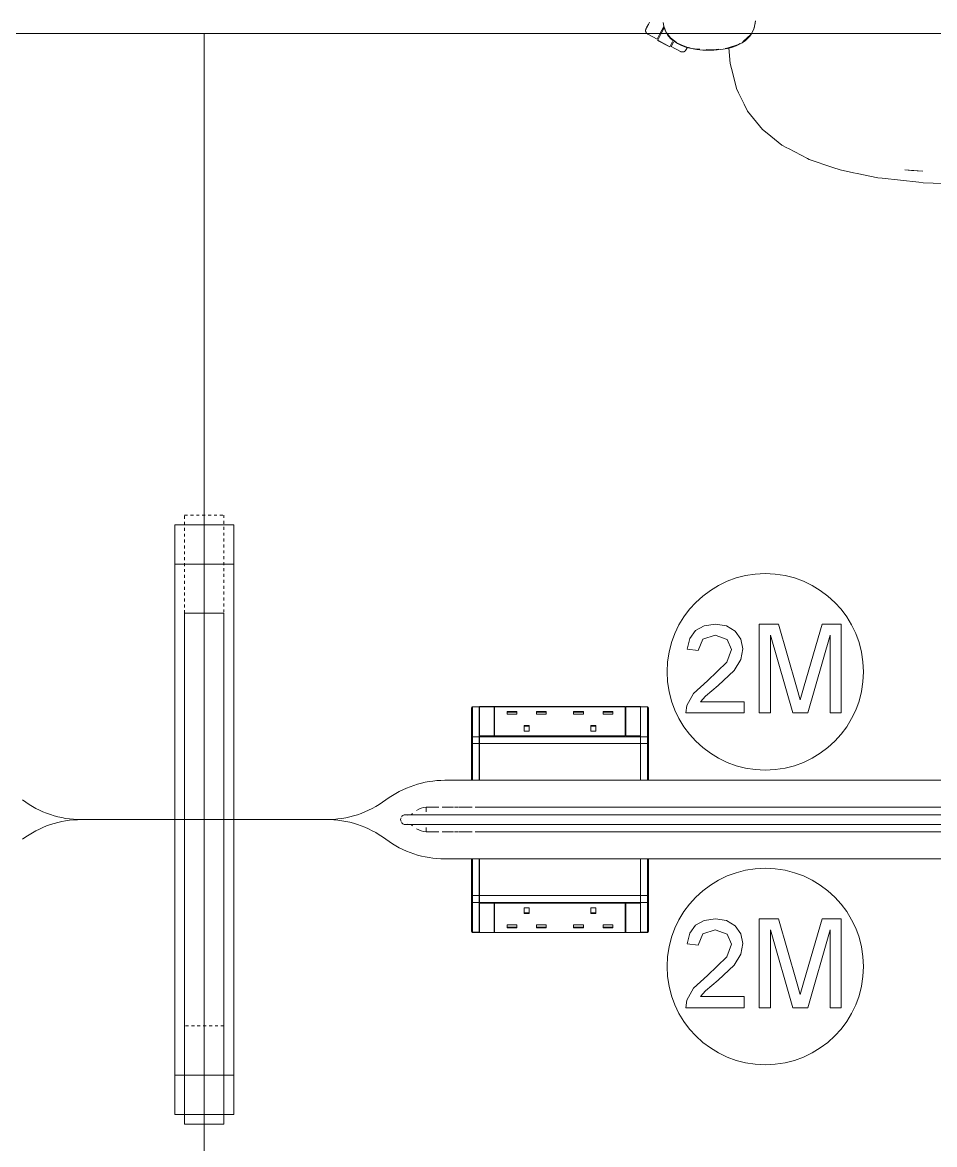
# Model space of a CAD drawing. Header units: millimetres. Extents: x 90978 to 295199, y -4084 to 97293.
# Drawn here: x 166455 to 167384, y 20624 to 21766 of the extents above; entities that cross this region are included whole.
import ezdxf

# ---------------------------------------------------------------- set-up
doc = ezdxf.new("R2010")
doc.units = ezdxf.units.MM
doc.header["$MEASUREMENT"] = 0
doc.linetypes.add('Dash', pattern=[6, 3, -3])
for name, color, linetype, lineweight in [('G-IMPT', 8, 'CONTINUOUS', 9), ('I-FURN', 8, 'CONTINUOUS', 9), ('I-FURN-HDLN', 8, 'Dash', 9)]:
    doc.layers.add(name, color=color, linetype=linetype, lineweight=lineweight)

msp = doc.modelspace()

# ---------------------------------------------------------------- linework, layer by layer
at = {"layer": 'G-IMPT'}
for p, q in [((167200.1, 21760), (167201.5, 21767.4)), ((167201.5, 21767.2), (167201, 21763.2)), ((167107.6, 21765.8), (167107.8, 21764.1)), ((167108.3, 21761.9), (167107.7, 21765.8)), ((167108.3, 21761.7), (167107.8, 21764.1)), ((167108.3, 21761.9), (167110.7, 21755.7)), ((167108.3, 21761.7), (167108.6, 21760.4)), ((167110, 21756.8), (167108.6, 21760.4)), ((167110, 21756.8), (167111.3, 21754.5)), ((167110.7, 21755.7), (167111.6, 21754.5)), ((167197.9, 21754.9), (167195.7, 21751.7)), ((167198, 21755.8), (167197.4, 21754.5)), ((167197.9, 21754.9), (167199.9, 21759.2)), ((167198, 21755.8), (167200.1, 21760)), ((167201, 21763.2), (167199.9, 21759.2)), ((167111.3, 21754.5), (167112, 21753.3)), ((167111.6, 21754.5), (167114.9, 21750.1)), ((167112, 21753.3), (167115.1, 21749.6)), ((167114.9, 21750.1), (167121.2, 21745.3)), ((167118.1, 21746.9), (167115.1, 21749.6)), ((167122.1, 21744.3), (167118.1, 21746.9)), ((167121.6, 21744.9), (167126, 21743)), ((167122.1, 21744.3), (167126.2, 21742.3)), ((167182, 21742), (167186.7, 21744.2)), ((167183.3, 21742.9), (167185.7, 21744.3)), ((167186.7, 21744.2), (167188.1, 21745)), ((167191.5, 21747.5), (167188.1, 21745)), ((167188.4, 21746), (167191.6, 21747.8)), ((167189.5, 21746.6), (167196.9, 21753.6)), ((167189.5, 21746.6), (167191, 21747.9)), ((167191.1, 21748.1), (167194.6, 21751.1)), ((167194.6, 21750.3), (167191.5, 21747.5)), ((167191.6, 21747.8), (167196.9, 21753.6)), ((167196.9, 21753.6), (167194.6, 21751.1)), ((167194.6, 21750.3), (167195.7, 21751.7)), ((167197.3, 21754.4), (167196.9, 21753.6)), ((167131.7, 21740.7), (167126, 21743)), ((167130.5, 21740.7), (167126.2, 21742.3)), ((167130.5, 21740.7), (167136, 21739.3)), ((167131.7, 21740.7), (167135.1, 21740)), ((167142, 21738.3), (167136, 21739.3)), ((167137.9, 21739.4), (167141.6, 21738.7)), ((167141.6, 21738.7), (167144.8, 21738.5)), ((167142, 21738.3), (167148.1, 21737.7)), ((167154.5, 21737.5), (167148.1, 21737.7)), ((167151.3, 21738.1), (167154.5, 21737.9)), ((167161.6, 21738.1), (167154.5, 21737.9)), ((167159, 21737.6), (167154.5, 21737.5)), ((167159, 21737.6), (167166.3, 21738.2)), ((167161.6, 21738.1), (167164.4, 21738.5)), ((167173, 21739.3), (167166.3, 21738.2)), ((167170.6, 21739.4), (167173.9, 21739.9)), ((167177, 21740.3), (167173, 21739.3)), ((167173.9, 21739.9), (167183.3, 21742.9)), ((167174.5, 21740), (167175.9, 21724.1)), ((167177, 21740.3), (167182, 21742)), ((167175.9, 21724.1), (167177.2, 21718.8)), ((167177.8, 21716.4), (167177.2, 21718.8)), ((167182.2, 21698.5), (167177.8, 21716.4)), ((167184.4, 21694.1), (167182.2, 21698.5)), ((167184.4, 21694.1), (167190, 21682.7)), ((167193.5, 21675.5), (167190, 21682.7)), ((167196.5, 21671.9), (167193.5, 21675.5)), ((167196.5, 21671.9), (167208.7, 21656.9)), ((167208.7, 21656.9), (167213.3, 21653.1)), ((167228.5, 21640.9), (167213.3, 21653.1)), ((167228.5, 21640.9), (167233.6, 21638.2)), ((167235, 21637.5), (167233.6, 21638.2)), ((167235, 21637.5), (167254.5, 21627.2)), ((167254.5, 21627.2), (167256.2, 21626.3)), ((167280.2, 21618.2), (167256.2, 21626.3)), ((167280.2, 21618.2), (167287.7, 21615.7)), ((167301.5, 21612.8), (167287.7, 21615.7)), ((167305.2, 21612), (167301.5, 21612.8)), ((167305.2, 21612), (167326.1, 21607.7)), ((167326.1, 21607.7), (167330.5, 21607.2)), ((167368, 21603.1), (167330.5, 21607.2)), ((167353.5, 21615.7), (167360.5, 21615.1)), ((167371.8, 21614.5), (167353.5, 21615.7)), ((167371.8, 21614.5), (167360.5, 21615.1)), ((167368, 21603.1), (167372.4, 21602.6)), ((167382.3, 21602.3), (167372.4, 21602.6)), ((167382.3, 21602.3), (167434.5, 21600.6))]:
    msp.add_line(p, q, dxfattribs=at)
at = {"layer": 'I-FURN'}
for p, q in [((167089.7, 21758.1), (167089.8, 21758.3)), ((167089.7, 21758), (167089.7, 21758.1)), ((167089.7, 21757.8), (167089.7, 21758)), ((167089.7, 21757.7), (167089.7, 21757.8)), ((167089.7, 21757.5), (167089.7, 21757.7)), ((167089.7, 21757.3), (167089.7, 21757.5)), ((167089.7, 21757.2), (167089.7, 21757.3)), ((167089.7, 21757), (167089.7, 21757.2)), ((167089.7, 21756.9), (167089.7, 21757)), ((167089.8, 21756.7), (167089.7, 21756.9)), ((167089.8, 21758.6), (167089.9, 21758.8)), ((167089.8, 21758.5), (167089.8, 21758.6)), ((167089.8, 21758.3), (167089.8, 21758.5)), ((167089.8, 21756.5), (167089.8, 21756.7)), ((167089.8, 21756.4), (167089.8, 21756.5)), ((167089.9, 21756.2), (167089.8, 21756.4)), ((167089.9, 21758.9), (167090, 21759.1)), ((167089.9, 21758.8), (167089.9, 21758.9)), ((167089.9, 21756.1), (167089.9, 21756.2)), ((167090, 21755.9), (167089.9, 21756.1)), ((167090, 21759.1), (167090.1, 21759.2)), ((167090.1, 21755.8), (167090, 21755.9)), ((167090.1, 21759.2), (167090.1, 21759.4)), ((167090.1, 21759.4), (167090.2, 21759.4)), ((167090.1, 21755.6), (167090.1, 21755.8)), ((167090.2, 21755.5), (167090.1, 21755.6)), ((167090.2, 21759.6), (167090.3, 21759.7)), ((167090.3, 21759.7), (167090.2, 21759.5)), ((167090.2, 21759.5), (167090.2, 21759.6)), ((167090.2, 21759.4), (167090.2, 21759.5)), ((167090.2, 21759.5), (167090.2, 21759.5)), ((167090.2, 21759.5), (167090.2, 21759.4)), ((167090.2, 21759.4), (167090.2, 21759.4)), ((167090.2, 21759.4), (167090.2, 21759.4)), ((167090.3, 21755.4), (167090.2, 21755.5)), ((167090.3, 21759.7), (167090.4, 21759.9)), ((167090.4, 21759.8), (167090.3, 21759.7)), ((167090.4, 21755.2), (167090.3, 21755.4)), ((167090.4, 21759.9), (167090.5, 21760.1)), ((167090.5, 21760), (167090.4, 21759.8)), ((167090.5, 21755.1), (167090.4, 21755.2)), ((167090.5, 21760.1), (167090.7, 21760.4)), ((167090.6, 21760.3), (167090.5, 21760)), ((167090.6, 21755), (167090.5, 21755.1)), ((167090.8, 21760.5), (167090.6, 21760.3)), ((167090.7, 21754.9), (167090.6, 21755)), ((167090.7, 21760.4), (167090.8, 21760.7)), ((167090.8, 21754.7), (167090.7, 21754.9)), ((167090.8, 21760.7), (167091, 21761)), ((167090.9, 21760.9), (167090.8, 21760.5)), ((167090.9, 21754.6), (167090.8, 21754.7)), ((167091.1, 21761.2), (167090.9, 21760.9)), ((167091, 21761), (167091.2, 21761.4)), ((167091.3, 21761.6), (167091.1, 21761.2)), ((167091.2, 21761.4), (167091.4, 21761.8)), ((167091.6, 21762), (167091.3, 21761.6)), ((167091.4, 21761.8), (167091.7, 21762.2)), ((167091.8, 21762.5), (167091.6, 21762)), ((167091.7, 21762.2), (167091.9, 21762.7)), ((167092.1, 21763), (167091.8, 21762.5)), ((167091.9, 21762.7), (167092.2, 21763.2)), ((167092.4, 21763.5), (167092.1, 21763)), ((167092.2, 21763.2), (167092.5, 21763.8)), ((167092.7, 21764.1), (167092.4, 21763.5)), ((167092.5, 21763.8), (167092.8, 21764.4)), ((167093, 21764.7), (167092.7, 21764.1)), ((167093.3, 21765.3), (167093, 21764.7)), ((167093.7, 21766), (167093.3, 21765.3)), ((167108.2, 21761.5), (167104.3, 21754.1)), ((167105.6, 21754.4), (167108.7, 21760.2)), ((166640.3, 21754.5), (165040.3, 21754.5)), ((165040.3, 21754.5), (166640.3, 21754.5)), ((166640.3, 20954.5), (166640.3, 21754.5)), ((166640.3, 21754.5), (166640.3, 20954.5)), ((168240.3, 21754.5), (166640.3, 21754.5)), ((166640.3, 21754.5), (166640.3, 20954.5)), ((166640.3, 20954.5), (166640.3, 21754.5)), ((166640.3, 21754.5), (168240.3, 21754.5)), ((167091, 21754.5), (167090.9, 21754.6)), ((167091.2, 21754.4), (167091, 21754.5)), ((167091.3, 21754.3), (167091.2, 21754.4)), ((167091.4, 21754.2), (167091.3, 21754.3)), ((167091.5, 21754.1), (167091.4, 21754.2)), ((167091.7, 21754), (167091.5, 21754.1)), ((167091.8, 21754), (167091.7, 21754)), ((167091.8, 21754), (167101.5, 21748.8)), ((167104.3, 21754.1), (167101.5, 21748.8)), ((167101.9, 21747.5), (167114.3, 21740.9)), ((167102, 21747.7), (167105.6, 21754.4)), ((167114.4, 21741.1), (167102, 21747.7)), ((167117.2, 21746.4), (167114.4, 21741.1)), ((167118, 21745.7), (167115.6, 21741.3)), ((167115.6, 21741.3), (167125.3, 21736.1)), ((167125.4, 21736.1), (167125.3, 21736.1)), ((167125.5, 21736.1), (167125.4, 21736.1)), ((167125.6, 21736), (167125.5, 21736.1)), ((167125.8, 21735.9), (167125.6, 21736)), ((167126, 21735.9), (167125.8, 21735.9)), ((167126.1, 21735.8), (167126, 21735.9)), ((167126.3, 21735.8), (167126.1, 21735.8)), ((167126.4, 21735.8), (167126.3, 21735.8)), ((167126.6, 21735.7), (167126.4, 21735.8)), ((167126.7, 21735.7), (167126.6, 21735.7)), ((167126.9, 21735.7), (167126.7, 21735.7)), ((167127.1, 21735.7), (167126.9, 21735.7)), ((167127.2, 21735.7), (167127.1, 21735.7)), ((167127.4, 21735.7), (167127.2, 21735.7)), ((167127.5, 21735.7), (167127.4, 21735.7)), ((167127.7, 21735.7), (167127.5, 21735.7)), ((167127.9, 21735.7), (167127.7, 21735.7)), ((167128, 21735.8), (167127.9, 21735.7)), ((167128.2, 21735.8), (167128, 21735.8)), ((167128.3, 21735.8), (167128.2, 21735.8)), ((167128.5, 21735.9), (167128.3, 21735.8)), ((167128.6, 21735.9), (167128.5, 21735.9)), ((167128.8, 21736), (167128.6, 21735.9)), ((167128.9, 21736.1), (167128.8, 21736)), ((167129.1, 21736.1), (167128.9, 21736.1)), ((167129.2, 21736.2), (167129.1, 21736.1)), ((167129.4, 21736.3), (167129.2, 21736.2)), ((167129.5, 21736.4), (167129.4, 21736.3)), ((167129.6, 21736.5), (167129.5, 21736.4)), ((167129.8, 21736.6), (167129.6, 21736.5)), ((167129.9, 21736.7), (167129.8, 21736.6)), ((167130, 21736.8), (167129.9, 21736.7)), ((167130.1, 21736.9), (167130, 21736.8)), ((167130.2, 21737), (167130.1, 21736.9)), ((167130.3, 21737.1), (167130.2, 21737)), ((167130.4, 21737.3), (167130.3, 21737.1)), ((167130.5, 21737.4), (167130.4, 21737.3)), ((167130.6, 21737.5), (167130.5, 21737.4)), ((167130.7, 21737.7), (167130.6, 21737.5)), ((167130.8, 21737.8), (167130.7, 21737.7)), ((167130.9, 21738.1), (167130.8, 21737.9)), ((167130.8, 21737.9), (167130.9, 21738)), ((167130.8, 21737.9), (167130.8, 21737.9)), ((167130.8, 21737.9), (167130.8, 21737.8)), ((167130.8, 21737.8), (167130.8, 21737.9)), ((167130.8, 21737.8), (167130.8, 21737.8)), ((167130.8, 21737.8), (167130.8, 21737.8)), ((167130.9, 21738.1), (167131, 21738.3)), ((167131, 21738.2), (167130.9, 21738.1)), ((167130.9, 21738), (167130.9, 21738.1)), ((167131, 21738.3), (167131.2, 21738.5)), ((167131.1, 21738.4), (167131, 21738.2)), ((167131.2, 21738.7), (167131.1, 21738.4)), ((167131.4, 21738.9), (167131.2, 21738.7)), ((167131.2, 21738.5), (167131.3, 21738.8)), ((167131.3, 21738.8), (167131.4, 21739.1)), ((167131.4, 21739.1), (167131.6, 21739.4)), ((167131.5, 21739.3), (167131.4, 21738.9)), ((167131.7, 21739.6), (167131.5, 21739.3)), ((167131.6, 21739.4), (167131.8, 21739.8)), ((167131.9, 21740), (167131.7, 21739.6)), ((167131.8, 21739.8), (167132, 21740.2)), ((167132.2, 21740.4), (167131.9, 21740)), ((166610.3, 21254.5), (166610.3, 21214.5)), ((166610.3, 20654.5), (166610.3, 21254.5)), ((166670.3, 21254.5), (166610.3, 21254.5)), ((166610.3, 21254.5), (166670.3, 21254.5)), ((166670.3, 21254.5), (166670.3, 20654.5)), ((166670.3, 21214.5), (166670.3, 21254.5)), ((166610.3, 21214.5), (166610.3, 20694.5)), ((166610.3, 21214.5), (166670.3, 21214.5)), ((166610.3, 21214.5), (166670.3, 21214.5)), ((166670.3, 20694.5), (166670.3, 21214.5)), ((166660.3, 21164.5), (166620.3, 21164.5)), ((166620.3, 21164.5), (166620.3, 20654.5)), ((166660.3, 20654.5), (166660.3, 21164.5)), ((167149.4, 21151.8), (167140.6, 21146.9)), ((167160.8, 21153.4), (167149.4, 21151.8)), ((167172.2, 21151.6), (167160.8, 21153.4)), ((167181, 21146.2), (167172.2, 21151.6)), ((167224.9, 21153.4), (167205.4, 21153.4)), ((167205.4, 21153.4), (167205.4, 21063)), ((167243.4, 21089.7), (167224.9, 21153.4)), ((167269.3, 21153.4), (167251.1, 21090.8)), ((167288.8, 21153.4), (167269.3, 21153.4)), ((167288.8, 21063), (167288.8, 21153.4)), ((167134.7, 21138.9), (167132, 21128)), ((167140.6, 21146.9), (167134.7, 21138.9)), ((167148, 21138), (167160.5, 21142.1)), ((167160.5, 21142.1), (167172.6, 21137.9)), ((167186.6, 21138), (167181, 21146.2)), ((167188.5, 21128.2), (167186.6, 21138)), ((167216.7, 21063), (167216.7, 21142.1)), ((167216.7, 21142.1), (167239.4, 21063)), ((167254.7, 21063), (167277.5, 21142.1)), ((167277.5, 21142.1), (167277.5, 21063)), ((167132, 21128), (167143.3, 21126.6)), ((167143.3, 21126.6), (167148, 21138)), ((167177.2, 21127.5), (167172.3, 21114.7)), ((167172.6, 21137.9), (167177.2, 21127.5)), ((167186.5, 21117.5), (167188.5, 21128.2)), ((167179.8, 21106.4), (167186.5, 21117.5)), ((167172.3, 21114.7), (167152.8, 21095.9)), ((167163.6, 21090.9), (167179.8, 21106.4)), ((167152.8, 21095.9), (167138.6, 21082.8)), ((167138.6, 21082.8), (167131.8, 21070.8)), ((167150.6, 21080), (167163.6, 21090.9)), ((167247.1, 21076.4), (167243.4, 21089.7)), ((167251.1, 21090.8), (167247.1, 21076.4)), ((166920.5, 21069.6), (166935.5, 21069.6)), ((166920.5, 21039.7), (166920.5, 21069.6)), ((166935.5, 21069.6), (166935.5, 21039.7)), ((166936, 21069.6), (167069, 21069.6)), ((166936, 21069.6), (166936, 21039.7)), ((167069, 21069.6), (167069, 21039.7)), ((167069.5, 21039.7), (167069.5, 21069.6)), ((167069.5, 21069.6), (167084.5, 21069.6)), ((167084.5, 21069.6), (167084.5, 21039.7)), ((167131.8, 21070.8), (167130.5, 21063)), ((167145.5, 21074.3), (167150.6, 21080)), ((167189.9, 21074.3), (167145.5, 21074.3)), ((167189.9, 21063), (167189.9, 21074.3)), ((166912.4, 21068.4), (166912.4, 21038.1)), ((166912.4, 21068.4), (166912.4, 21038.1)), ((166912.7, 21069), (166912.7, 21069)), ((166920.4, 21069.4), (166913.4, 21069.4)), ((166913.4, 21069.2), (166913.4, 21069.4)), ((166920.4, 21069.4), (166913.4, 21069.4)), ((166920.4, 21069.4), (166913.4, 21069.4)), ((166913.4, 21038.9), (166913.4, 21069.2)), ((166913.4, 21069.2), (166920.4, 21069.2)), ((166920.4, 21069.2), (166920.4, 21069.4)), ((166920.4, 21038.9), (166920.4, 21069.2)), ((167084.5, 21069.4), (166920.6, 21069.4)), ((166935.5, 21069.2), (166936, 21069.2)), ((166948.6, 21064.5), (166948.6, 21061.7)), ((166958.6, 21064.5), (166948.6, 21064.5)), ((166958.6, 21063.8), (166948.6, 21063.8)), ((166958.6, 21061.7), (166948.6, 21061.7)), ((166958.6, 21064.5), (166958.6, 21061.7)), ((166978.6, 21064.5), (166978.6, 21061.7)), ((166988.6, 21064.5), (166978.6, 21064.5)), ((166988.6, 21063.8), (166978.6, 21063.8)), ((166988.6, 21061.7), (166978.6, 21061.7)), ((166988.6, 21064.5), (166988.6, 21061.7)), ((167016.4, 21064.5), (167016.4, 21061.7)), ((167026.4, 21064.5), (167016.4, 21064.5)), ((167026.4, 21063.8), (167016.4, 21063.8)), ((167026.4, 21061.7), (167016.4, 21061.7)), ((167026.4, 21064.5), (167026.4, 21061.7)), ((167046.4, 21064.5), (167046.4, 21061.7)), ((167056.4, 21064.5), (167046.4, 21064.5)), ((167056.4, 21063.8), (167046.4, 21063.8)), ((167056.4, 21061.7), (167046.4, 21061.7)), ((167056.4, 21064.5), (167056.4, 21061.7)), ((167069, 21069.2), (167069.5, 21069.2)), ((167091.6, 21069.4), (167084.6, 21069.4)), ((167091.6, 21069.4), (167084.6, 21069.4)), ((167084.6, 21069.4), (167091.6, 21069.4)), ((167084.6, 21069.4), (167084.6, 21069.2)), ((167091.6, 21069.2), (167084.6, 21069.2)), ((167084.6, 21069.2), (167084.6, 21038.9)), ((167091.6, 21069.4), (167091.6, 21069.2)), ((167091.6, 21069.2), (167091.6, 21038.9)), ((167092.3, 21069), (167092.3, 21069)), ((167092.5, 21038.1), (167092.5, 21068.4)), ((167092.5, 21038.1), (167092.5, 21068.4)), ((167130.5, 21063), (167189.9, 21063)), ((167205.4, 21063), (167216.7, 21063)), ((167239.4, 21063), (167254.7, 21063)), ((167277.5, 21063), (167288.8, 21063)), ((166966.1, 21050.2), (166966.1, 21044.5)), ((166971.1, 21050.2), (166966.1, 21050.2)), ((166971.1, 21049.5), (166966.1, 21049.5)), ((166971.1, 21050.2), (166971.1, 21044.5)), ((167033.9, 21050.2), (167033.9, 21044.5)), ((167038.9, 21050.2), (167033.9, 21050.2)), ((167038.9, 21049.5), (167033.9, 21049.5)), ((167038.9, 21044.5), (167038.9, 21050.2)), ((166912.4, 20999.5), (166912.4, 21038.1)), ((166912.4, 21038.1), (166912.4, 21032.5)), ((166913.4, 21032), (166913.4, 21038.9)), ((166913.4, 21038.9), (166920.4, 21038.9)), ((166920.4, 21032), (166920.4, 21038.9)), ((166935.5, 21039.7), (166920.5, 21039.7)), ((166920.5, 21039.7), (166920.5, 21037.3)), ((166920.6, 21039.5), (166935.5, 21039.5)), ((166920.6, 21038.9), (166920.6, 21039.5)), ((166920.6, 21038.9), (166920.6, 21032)), ((167084.5, 21038.9), (166920.6, 21038.9)), ((167069, 21039.7), (166936, 21039.7)), ((166936, 21039.5), (167069, 21039.5)), ((166971.1, 21044.5), (166966.1, 21044.5)), ((167033.9, 21044.5), (167038.9, 21044.5)), ((167084.5, 21039.7), (167069.5, 21039.7)), ((167069.5, 21039.5), (167084.5, 21039.5)), ((167084.5, 21039.5), (167084.5, 21038.9)), ((167084.5, 21032), (167084.5, 21038.9)), ((167091.6, 21038.9), (167084.6, 21038.9)), ((167084.6, 21038.9), (167084.6, 21032)), ((167091.6, 21038.9), (167091.6, 21032)), ((167092.5, 21038.1), (167092.5, 20999.5)), ((167092.5, 21032.5), (167092.5, 21038.1)), ((166912.4, 21032.5), (166912.4, 20995.5)), ((166913.4, 20994.5), (166913.4, 21032)), ((166913.4, 21032), (166920.4, 21032)), ((166920.4, 20994.5), (166920.4, 21032)), ((166920.6, 21032), (166920.6, 20994.5)), ((167084.5, 21032), (166920.6, 21032)), ((167084.5, 20994.5), (167084.5, 21032)), ((167091.6, 21032), (167084.6, 21032)), ((167084.6, 21032), (167084.6, 20994.5)), ((167091.6, 21032), (167091.6, 20994.5)), ((167092.5, 20995.5), (167092.5, 21032.5)), ((166885.3, 20994.5), (166913.4, 20994.5)), ((166913.4, 20994.5), (166885.3, 20994.5)), ((166913.4, 20999.5), (166912.4, 20999.5)), ((166912.4, 20995.5), (166912.4, 20999.5)), ((166912.4, 20995.5), (166912.4, 20995.5)), ((166913.4, 20994.5), (166920.4, 20994.5)), ((166913.4, 20994.5), (166920.4, 20994.5)), ((166920.6, 20994.5), (167084.5, 20994.5)), ((167084.5, 20994.5), (166920.6, 20994.5)), ((167084.6, 20994.5), (167091.6, 20994.5)), ((167091.6, 20994.5), (167084.6, 20994.5)), ((167092.5, 20999.5), (167091.6, 20999.5)), ((167091.6, 20994.5), (167995.3, 20994.5)), ((167995.3, 20994.5), (167091.6, 20994.5)), ((167092.5, 20999.5), (167092.5, 20995.5)), ((166866.2, 20967), (166866.2, 20962.5)), ((166866.2, 20967), (166869.6, 20967)), ((166870, 20967), (166870.9, 20967)), ((166871.2, 20967), (166879.2, 20967)), ((166882.7, 20967), (166894.2, 20967)), ((166895, 20967), (166899.1, 20967)), ((166900, 20967), (166913.2, 20967)), ((166916.2, 20967), (167954.3, 20967)), ((166845.5, 20959.5), (166845.3, 20959.5)), ((166845.3, 20959.5), (166845.3, 20959.5)), ((166845.3, 20959.5), (166845.3, 20959.5)), ((166845.9, 20959.5), (166845.5, 20959.5)), ((166846.3, 20959.5), (166845.9, 20959.5)), ((166846.8, 20959.5), (166846.3, 20959.5)), ((166847.5, 20959.5), (166846.8, 20959.5)), ((166848.2, 20959.5), (166847.5, 20959.5)), ((166849.1, 20959.5), (166848.2, 20959.5)), ((166850.1, 20959.5), (166849.1, 20959.5)), ((166851.2, 20959.5), (166850.1, 20959.5)), ((166852.3, 20959.5), (166851.2, 20959.5)), ((166853.6, 20959.5), (166852.3, 20959.5)), ((166855, 20959.5), (166853.6, 20959.5)), ((166856.5, 20959.5), (166855, 20959.5)), ((166858.1, 20959.5), (166856.5, 20959.5)), ((166859.7, 20959.5), (166858.1, 20959.5)), ((166861.5, 20959.5), (166859.7, 20959.5)), ((166863.4, 20959.5), (166861.5, 20959.5)), ((166865.3, 20959.5), (166863.4, 20959.5)), ((166867.3, 20959.5), (166865.3, 20959.5)), ((166869.4, 20959.5), (166867.3, 20959.5)), ((166871.6, 20959.5), (166869.4, 20959.5)), ((166873.8, 20959.5), (166871.6, 20959.5)), ((166876.1, 20959.5), (166873.8, 20959.5)), ((166878.5, 20959.5), (166876.1, 20959.5)), ((166880.9, 20959.5), (166878.5, 20959.5)), ((166883.4, 20959.5), (166880.9, 20959.5)), ((166886, 20959.5), (166883.4, 20959.5)), ((166888.5, 20959.5), (166886, 20959.5)), ((166891.2, 20959.5), (166888.5, 20959.5)), ((166893.9, 20959.5), (166891.2, 20959.5)), ((166896.6, 20959.5), (166893.9, 20959.5)), ((166899.3, 20959.5), (166896.6, 20959.5)), ((166902.1, 20959.5), (166899.3, 20959.5)), ((166904.9, 20959.5), (166902.1, 20959.5)), ((166907.7, 20959.5), (166904.9, 20959.5)), ((166910.5, 20959.5), (166907.7, 20959.5)), ((166913.3, 20959.5), (166910.5, 20959.5)), ((166916.2, 20959.5), (166913.3, 20959.5)), ((167954.3, 20959.5), (166916.2, 20959.5)), ((166515.3, 20954.5), (166640.3, 20954.5)), ((166640.3, 20954.5), (166515.3, 20954.5)), ((166640.3, 20954.5), (166515.3, 20954.5)), ((166515.3, 20954.5), (166640.3, 20954.5)), ((166640.3, 20154.5), (166640.3, 20954.5)), ((166640.3, 20954.5), (166640.3, 20154.5)), ((166640.3, 20954.5), (166764.1, 20954.5)), ((166764.1, 20954.5), (166640.3, 20954.5)), ((166640.3, 20954.5), (166640.3, 20154.5)), ((166764.1, 20954.5), (166640.3, 20954.5)), ((166640.3, 20954.5), (166764.1, 20954.5)), ((166640.3, 20154.5), (166640.3, 20954.5)), ((166845.3, 20949.5), (166845.3, 20949.5)), ((166845.3, 20949.5), (166845.5, 20949.5)), ((166845.5, 20949.5), (166845.8, 20949.5)), ((166845.8, 20949.5), (166846.2, 20949.5)), ((166846.2, 20949.5), (166846.7, 20949.5)), ((166846.7, 20949.5), (166847.3, 20949.5)), ((166847.3, 20949.5), (166848, 20949.5)), ((166848, 20949.5), (166848.9, 20949.5)), ((166848.9, 20949.5), (166849.8, 20949.5)), ((166849.8, 20949.5), (166850.8, 20949.5)), ((166850.8, 20949.5), (166852, 20949.5)), ((166852, 20949.5), (166853.3, 20949.5)), ((166853.3, 20949.5), (166854.6, 20949.5)), ((166854.6, 20949.5), (166856.1, 20949.5)), ((166856.1, 20949.5), (166857.6, 20949.5)), ((166857.6, 20949.5), (166859.3, 20949.5)), ((166859.3, 20949.5), (166861, 20949.5)), ((166861, 20949.5), (166862.9, 20949.5)), ((166862.9, 20949.5), (166864.8, 20949.5)), ((166864.8, 20949.5), (166866.8, 20949.5)), ((166866.2, 20946.6), (166866.2, 20942)), ((166866.8, 20949.5), (166868.8, 20949.5)), ((166868.8, 20949.5), (166871, 20949.5)), ((166871, 20949.5), (166873.2, 20949.5)), ((166873.2, 20949.5), (166875.5, 20949.5)), ((166875.5, 20949.5), (166877.8, 20949.5)), ((166877.8, 20949.5), (166880.3, 20949.5)), ((166880.3, 20949.5), (166882.7, 20949.5)), ((166882.7, 20949.5), (166885.3, 20949.5)), ((166885.3, 20949.5), (166887.8, 20949.5)), ((166887.8, 20949.5), (166890.5, 20949.5)), ((166890.5, 20949.5), (166893.1, 20949.5)), ((166893.1, 20949.5), (166895.8, 20949.5)), ((166895.8, 20949.5), (166898.6, 20949.5)), ((166898.6, 20949.5), (166901.3, 20949.5)), ((166901.3, 20949.5), (166904.1, 20949.5)), ((166904.1, 20949.5), (166906.9, 20949.5)), ((166906.9, 20949.5), (166909.7, 20949.5)), ((166909.7, 20949.5), (166912.6, 20949.5)), ((166912.6, 20949.5), (166915.4, 20949.5)), ((166915.4, 20949.5), (166916.2, 20949.5)), ((166916.2, 20949.5), (167954.3, 20949.5)), ((166869.6, 20942), (166866.2, 20942)), ((166870.9, 20942), (166870, 20942)), ((166879.2, 20942), (166871.2, 20942)), ((166894.2, 20942), (166882.7, 20942)), ((166899.1, 20942), (166895, 20942)), ((166913.2, 20942), (166900, 20942)), ((167954.3, 20942), (166916.2, 20942)), ((166913.4, 20914.5), (166885.3, 20914.5)), ((166885.3, 20914.5), (166913.4, 20914.5)), ((166912.4, 20909.5), (166912.4, 20913.5)), ((166912.4, 20913.5), (166912.4, 20876.5)), ((166920.4, 20914.5), (166913.4, 20914.5)), ((166913.4, 20877.1), (166913.4, 20914.5)), ((166913.4, 20914.5), (166920.4, 20914.5)), ((166920.4, 20877.1), (166920.4, 20914.5)), ((167084.4, 20914.5), (166920.5, 20914.5)), ((166920.5, 20914.5), (167084.4, 20914.5)), ((166920.5, 20914.5), (166920.5, 20877.1)), ((167084.4, 20877.1), (167084.4, 20914.5)), ((167091.6, 20914.5), (167084.6, 20914.5)), ((167091.6, 20914.5), (167084.6, 20914.5)), ((167084.6, 20914.5), (167084.6, 20877.1)), ((167995.3, 20914.5), (167091.6, 20914.5)), ((167091.6, 20914.5), (167995.3, 20914.5)), ((167091.6, 20914.5), (167091.6, 20877.1)), ((167092.5, 20913.5), (167092.5, 20913.5)), ((167092.5, 20876.5), (167092.5, 20913.5)), ((167092.5, 20913.5), (167092.5, 20909.5)), ((166912.4, 20909.5), (166913.4, 20909.5)), ((166912.4, 20871), (166912.4, 20909.5)), ((167091.6, 20909.5), (167092.5, 20909.5)), ((167092.5, 20909.5), (167092.5, 20871)), ((166912.4, 20876.5), (166912.4, 20871)), ((166913.4, 20870.1), (166913.4, 20877.1)), ((166913.4, 20877.1), (166920.4, 20877.1)), ((166920.4, 20870.1), (166920.4, 20877.1)), ((166920.5, 20877.1), (167084.4, 20877.1)), ((166920.5, 20877.1), (166920.5, 20870.1)), ((167084.4, 20870.1), (167084.4, 20877.1)), ((167091.6, 20877.1), (167084.6, 20877.1)), ((167084.6, 20877.1), (167084.6, 20870.1)), ((167091.6, 20877.1), (167091.6, 20870.1)), ((167092.5, 20871), (167092.5, 20876.5)), ((166912.4, 20871), (166912.4, 20840.7)), ((166912.4, 20871), (166912.4, 20840.7)), ((166913.4, 20839.9), (166913.4, 20870.1)), ((166913.4, 20870.1), (166920.4, 20870.1)), ((166920.4, 20839.9), (166920.4, 20870.1)), ((166920.5, 20870.1), (167084.4, 20870.1)), ((166920.5, 20869.5), (166920.5, 20870.1)), ((166935.5, 20869.5), (166920.5, 20869.5)), ((166920.5, 20869.3), (166935.5, 20869.3)), ((166920.5, 20839.5), (166920.5, 20869.3)), ((166935.5, 20869.3), (166935.5, 20839.5)), ((167069, 20869.5), (166936, 20869.5)), ((166936, 20869.3), (167069, 20869.3)), ((166936, 20839.5), (166936, 20869.3)), ((166971.1, 20864.6), (166966.1, 20864.6)), ((166966.1, 20864.6), (166966.1, 20858.8)), ((166971.1, 20858.8), (166971.1, 20864.6)), ((167033.9, 20858.8), (167033.9, 20864.6)), ((167033.9, 20864.6), (167038.9, 20864.6)), ((167038.9, 20858.8), (167038.9, 20864.6)), ((167069, 20839.5), (167069, 20869.3)), ((167084.4, 20869.5), (167069.5, 20869.5)), ((167069.5, 20869.3), (167084.5, 20869.3)), ((167069.5, 20839.5), (167069.5, 20869.3)), ((167084.4, 20870.1), (167084.4, 20869.5)), ((167084.5, 20869.3), (167084.5, 20871.8)), ((167084.5, 20869.3), (167084.5, 20839.5)), ((167091.6, 20870.1), (167084.6, 20870.1)), ((167084.6, 20870.1), (167084.6, 20839.9)), ((167091.6, 20870.1), (167091.6, 20839.9)), ((167092.5, 20840.7), (167092.5, 20871)), ((167092.5, 20840.7), (167092.5, 20871)), ((166966.1, 20859.6), (166971.1, 20859.6)), ((166966.1, 20858.8), (166971.1, 20858.8)), ((167033.9, 20859.6), (167038.9, 20859.6)), ((167033.9, 20858.8), (167038.9, 20858.8)), ((167160.8, 20853.5), (167149.4, 20851.9)), ((167172.2, 20851.7), (167160.8, 20853.5)), ((167224.9, 20853.5), (167205.4, 20853.5)), ((167205.4, 20853.5), (167205.4, 20763.1)), ((167243.4, 20789.8), (167224.9, 20853.5)), ((167269.3, 20853.5), (167251.1, 20790.9)), ((167288.8, 20853.5), (167269.3, 20853.5)), ((167288.8, 20763.1), (167288.8, 20853.5)), ((166948.6, 20844.5), (166948.6, 20847.4)), ((166948.6, 20847.4), (166958.6, 20847.4)), ((166948.6, 20845.2), (166958.6, 20845.2)), ((166948.6, 20844.5), (166958.6, 20844.5)), ((166958.6, 20844.5), (166958.6, 20847.4)), ((166978.6, 20844.5), (166978.6, 20847.4)), ((166978.6, 20847.4), (166988.6, 20847.4)), ((166978.6, 20845.2), (166988.6, 20845.2)), ((166978.6, 20844.5), (166988.6, 20844.5)), ((166988.6, 20844.5), (166988.6, 20847.4)), ((167016.4, 20844.5), (167016.4, 20847.4)), ((167016.4, 20847.4), (167026.4, 20847.4)), ((167016.4, 20845.2), (167026.4, 20845.2)), ((167016.4, 20844.5), (167026.4, 20844.5)), ((167026.4, 20844.5), (167026.4, 20847.4)), ((167046.4, 20844.5), (167046.4, 20847.4)), ((167046.4, 20847.4), (167056.4, 20847.4)), ((167046.4, 20845.2), (167056.4, 20845.2)), ((167046.4, 20844.5), (167056.4, 20844.5)), ((167056.4, 20844.5), (167056.4, 20847.4)), ((167140.6, 20847), (167134.7, 20839)), ((167149.4, 20851.9), (167140.6, 20847)), ((167148, 20838.1), (167160.5, 20842.2)), ((167160.5, 20842.2), (167172.6, 20838)), ((167181, 20846.3), (167172.2, 20851.7)), ((167186.6, 20838.1), (167181, 20846.3)), ((167216.7, 20763.1), (167216.7, 20842.2)), ((167216.7, 20842.2), (167239.4, 20763.1)), ((167254.7, 20763.1), (167277.5, 20842.2)), ((167277.5, 20842.2), (167277.5, 20763.1)), ((166912.7, 20840), (166912.7, 20840)), ((166913.4, 20839.7), (166913.4, 20839.9)), ((166913.4, 20839.9), (166920.4, 20839.9)), ((166913.4, 20839.7), (166920.4, 20839.7)), ((166913.4, 20839.7), (166920.4, 20839.7)), ((166920.4, 20839.7), (166913.4, 20839.7)), ((166920.4, 20839.7), (166920.4, 20839.9)), ((166920.5, 20839.7), (167084.4, 20839.7)), ((166935.5, 20839.5), (166920.5, 20839.5)), ((166936, 20839.9), (166935.5, 20839.9)), ((167069, 20839.5), (166936, 20839.5)), ((167069.5, 20839.9), (167069, 20839.9)), ((167084.5, 20839.5), (167069.5, 20839.5)), ((167091.6, 20839.9), (167084.6, 20839.9)), ((167084.6, 20839.9), (167084.6, 20839.7)), ((167084.6, 20839.7), (167091.6, 20839.7)), ((167084.6, 20839.7), (167091.6, 20839.7)), ((167084.6, 20839.7), (167091.6, 20839.7)), ((167091.6, 20839.9), (167091.6, 20839.7)), ((167092.3, 20840.1), (167092.3, 20840)), ((167134.7, 20839), (167132, 20828.1)), ((167143.3, 20826.7), (167148, 20838.1)), ((167172.6, 20838), (167177.2, 20827.6)), ((167188.5, 20828.3), (167186.6, 20838.1)), ((167132, 20828.1), (167143.3, 20826.7)), ((167177.2, 20827.6), (167172.3, 20814.8)), ((167186.5, 20817.6), (167188.5, 20828.3)), ((167172.3, 20814.8), (167152.8, 20796)), ((167179.8, 20806.5), (167186.5, 20817.6)), ((167152.8, 20796), (167138.6, 20782.9)), ((167163.6, 20791), (167179.8, 20806.5)), ((167150.6, 20780.1), (167163.6, 20791)), ((167247.1, 20776.5), (167243.4, 20789.8)), ((167251.1, 20790.9), (167247.1, 20776.5)), ((167138.6, 20782.9), (167131.8, 20770.9)), ((167145.5, 20774.4), (167150.6, 20780.1)), ((167189.9, 20774.4), (167145.5, 20774.4)), ((167189.9, 20763.1), (167189.9, 20774.4)), ((167131.8, 20770.9), (167130.5, 20763.1)), ((167130.5, 20763.1), (167189.9, 20763.1)), ((167205.4, 20763.1), (167216.7, 20763.1)), ((167239.4, 20763.1), (167254.7, 20763.1)), ((167277.5, 20763.1), (167288.8, 20763.1)), ((166610.3, 20694.5), (166610.3, 20654.5)), ((166610.3, 20694.5), (166620.3, 20694.5)), ((166610.3, 20694.5), (166670.3, 20694.5)), ((166660.3, 20694.5), (166670.3, 20694.5)), ((166670.3, 20654.5), (166670.3, 20694.5)), ((166610.3, 20654.5), (166670.3, 20654.5)), ((166610.3, 20654.5), (166620.3, 20654.5)), ((166620.3, 20654.5), (166620.3, 20644.5)), ((166660.3, 20654.5), (166670.3, 20654.5)), ((166660.3, 20644.5), (166660.3, 20654.5)), ((166620.3, 20644.5), (166660.3, 20644.5))]:
    msp.add_line(p, q, dxfattribs=at)
at = {"layer": 'I-FURN', "flags": 128}
for points in [[(166912.9, 21069.2), (166913, 21069.2), (166913, 21069.3), (166913, 21069.3), (166913.1, 21069.3), (166913.1, 21069.3), (166913.1, 21069.3), (166913.2, 21069.3), (166913.2, 21069.3), (166913.3, 21069.3), (166913.3, 21069.3), (166913.3, 21069.4), (166913.4, 21069.4), (166913.4, 21069.4), (166913.4, 21069.4)], [(167091.6, 21069.4), (167091.6, 21069.4), (167091.6, 21069.4), (167091.7, 21069.3), (167091.7, 21069.3), (167091.7, 21069.3), (167091.8, 21069.3), (167091.8, 21069.3), (167091.9, 21069.3), (167091.9, 21069.3), (167091.9, 21069.3), (167092, 21069.3), (167092, 21069.2), (167092, 21069.2)], [(166912.4, 21038.1), (166912.4, 21038), (166912.4, 21037.9), (166912.4, 21037.8), (166912.4, 21037.7), (166912.4, 21037.6), (166912.4, 21037.4), (166912.4, 21037.3), (166912.4, 21037.2), (166912.4, 21037.1), (166912.4, 21036.9), (166912.4, 21036.8), (166912.4, 21036.6), (166912.4, 21036.5), (166912.4, 21036.4), (166912.4, 21036.2), (166912.4, 21036.1), (166912.4, 21035.9), (166912.4, 21035.8), (166912.4, 21035.6), (166912.4, 21035.4), (166912.4, 21035.3), (166912.4, 21035.1), (166912.4, 21035), (166912.4, 21034.8), (166912.4, 21034.6), (166912.4, 21034.5), (166912.4, 21034.3), (166912.4, 21034.2), (166912.4, 21034), (166912.4, 21033.8), (166912.4, 21033.7), (166912.4, 21033.5), (166912.4, 21033.4), (166912.4, 21033.2), (166912.4, 21033.1), (166912.4, 21033), (166912.4, 21032.8), (166912.4, 21032.7), (166912.4, 21032.5)], [(167092.5, 21032.5), (167092.5, 21032.7), (167092.5, 21032.8), (167092.5, 21033), (167092.5, 21033.1), (167092.5, 21033.2), (167092.5, 21033.4), (167092.5, 21033.5), (167092.5, 21033.7), (167092.5, 21033.8), (167092.5, 21034), (167092.5, 21034.2), (167092.5, 21034.3), (167092.5, 21034.5), (167092.5, 21034.6), (167092.5, 21034.8), (167092.5, 21035), (167092.5, 21035.1), (167092.5, 21035.3), (167092.5, 21035.4), (167092.5, 21035.6), (167092.5, 21035.8), (167092.5, 21035.9), (167092.5, 21036.1), (167092.5, 21036.2), (167092.5, 21036.4), (167092.5, 21036.5), (167092.5, 21036.6), (167092.5, 21036.8), (167092.5, 21036.9), (167092.5, 21037.1), (167092.5, 21037.2), (167092.5, 21037.3), (167092.5, 21037.4), (167092.5, 21037.6), (167092.5, 21037.7), (167092.5, 21037.8), (167092.5, 21037.9), (167092.5, 21038), (167092.5, 21038.1)], [(166912.4, 21032.5), (166912.4, 21029.8), (166912.4, 21027.1), (166912.4, 21024.4), (166912.4, 21021.9), (166912.4, 21019.5), (166912.4, 21017.2), (166912.4, 21014.9), (166912.4, 21012.8), (166912.4, 21010.8), (166912.4, 21008.9), (166912.4, 21007.1), (166912.4, 21005.4), (166912.4, 21003.9), (166912.4, 21002.5), (166912.4, 21001.2), (166912.4, 21000), (166912.4, 20998.9), (166912.4, 20998), (166912.4, 20997.2), (166912.4, 20996.6), (166912.4, 20996.1), (166912.4, 20995.7), (166912.4, 20995.5)], [(167092.5, 20995.5), (167092.5, 20995.8), (167092.5, 20996.2), (167092.5, 20996.8), (167092.5, 20997.4), (167092.5, 20998.3), (167092.5, 20999.2), (167092.5, 21000.3), (167092.5, 21001.5), (167092.5, 21002.8), (167092.5, 21004.3), (167092.5, 21005.9), (167092.5, 21007.6), (167092.5, 21009.4), (167092.5, 21011.3), (167092.5, 21013.4), (167092.5, 21015.5), (167092.5, 21017.8), (167092.5, 21020.1), (167092.5, 21022.6), (167092.5, 21025.1), (167092.5, 21027.8), (167092.5, 21030.5), (167092.5, 21032.5)], [(166912.4, 20995.5), (166912.4, 20995.5), (166912.4, 20995.5), (166912.4, 20995.5), (166912.4, 20995.6), (166912.4, 20995.6), (166912.4, 20995.6), (166912.4, 20995.7), (166912.4, 20995.7), (166912.4, 20995.8), (166912.4, 20995.8), (166912.4, 20995.9), (166912.4, 20996), (166912.4, 20996), (166912.4, 20996.1), (166912.4, 20996.2), (166912.4, 20996.3), (166912.4, 20996.4), (166912.4, 20996.5), (166912.4, 20996.6), (166912.4, 20996.7), (166912.4, 20996.8), (166912.4, 20997), (166912.4, 20997.1), (166912.4, 20997.2), (166912.4, 20997.3), (166912.4, 20997.5), (166912.4, 20997.6), (166912.4, 20997.8), (166912.4, 20997.9), (166912.4, 20998.1), (166912.4, 20998.2), (166912.4, 20998.4), (166912.4, 20998.5), (166912.4, 20998.7), (166912.4, 20998.8), (166912.4, 20999), (166912.4, 20999.1), (166912.4, 20999.3), (166912.4, 20999.5), (166912.4, 20999.5)], [(166913.4, 20994.5), (166913.4, 20994.5), (166913.3, 20994.5), (166913.3, 20994.5), (166913.3, 20994.5), (166913.2, 20994.5), (166913.2, 20994.5), (166913.2, 20994.5), (166913.1, 20994.6), (166913.1, 20994.6), (166913, 20994.6), (166913, 20994.6), (166913, 20994.6), (166912.9, 20994.6), (166912.9, 20994.7), (166912.9, 20994.7), (166912.8, 20994.7), (166912.8, 20994.7), (166912.8, 20994.8), (166912.7, 20994.8), (166912.7, 20994.8), (166912.7, 20994.8), (166912.7, 20994.9), (166912.6, 20994.9), (166912.6, 20994.9), (166912.6, 20995), (166912.6, 20995), (166912.5, 20995), (166912.5, 20995.1), (166912.5, 20995.1), (166912.5, 20995.1), (166912.5, 20995.2), (166912.5, 20995.2), (166912.5, 20995.3), (166912.5, 20995.3), (166912.4, 20995.3), (166912.4, 20995.4), (166912.4, 20995.4), (166912.4, 20995.5), (166912.4, 20995.5), (166912.4, 20995.5)], [(167092.5, 20995.5), (167092.5, 20995.5), (167092.5, 20995.4), (167092.5, 20995.4), (167092.5, 20995.4), (167092.5, 20995.3), (167092.5, 20995.3), (167092.5, 20995.2), (167092.5, 20995.2), (167092.5, 20995.2), (167092.5, 20995.1), (167092.5, 20995.1), (167092.4, 20995), (167092.4, 20995), (167092.4, 20995), (167092.4, 20994.9), (167092.4, 20994.9), (167092.3, 20994.9), (167092.3, 20994.9), (167092.3, 20994.8), (167092.2, 20994.8), (167092.2, 20994.8), (167092.2, 20994.7), (167092.2, 20994.7), (167092.1, 20994.7), (167092.1, 20994.7), (167092.1, 20994.6), (167092, 20994.6), (167092, 20994.6), (167091.9, 20994.6), (167091.9, 20994.6), (167091.9, 20994.6), (167091.8, 20994.6), (167091.8, 20994.5), (167091.8, 20994.5), (167091.7, 20994.5), (167091.7, 20994.5), (167091.6, 20994.5), (167091.6, 20994.5), (167091.6, 20994.5), (167091.6, 20994.5)], [(167092.5, 20999.5), (167092.5, 20999.3), (167092.5, 20999.2), (167092.5, 20999), (167092.5, 20998.9), (167092.5, 20998.7), (167092.5, 20998.6), (167092.5, 20998.4), (167092.5, 20998.3), (167092.5, 20998.1), (167092.5, 20998), (167092.5, 20997.8), (167092.5, 20997.7), (167092.5, 20997.5), (167092.5, 20997.4), (167092.5, 20997.3), (167092.5, 20997.1), (167092.5, 20997), (167092.5, 20996.9), (167092.5, 20996.8), (167092.5, 20996.6), (167092.5, 20996.5), (167092.5, 20996.4), (167092.5, 20996.3), (167092.5, 20996.2), (167092.5, 20996.1), (167092.5, 20996.1), (167092.5, 20996), (167092.5, 20995.9), (167092.5, 20995.8), (167092.5, 20995.8), (167092.5, 20995.7), (167092.5, 20995.7), (167092.5, 20995.6), (167092.5, 20995.6), (167092.5, 20995.6), (167092.5, 20995.5), (167092.5, 20995.5), (167092.5, 20995.5), (167092.5, 20995.5)], [(167092.5, 20995.5), (167092.5, 20995.5), (167092.5, 20995.5)], [(166912.4, 20913.5), (166912.4, 20913.6), (166912.4, 20913.6), (166912.4, 20913.6), (166912.4, 20913.7), (166912.4, 20913.7), (166912.5, 20913.8), (166912.5, 20913.8), (166912.5, 20913.8), (166912.5, 20913.9), (166912.5, 20913.9), (166912.5, 20914), (166912.5, 20914), (166912.6, 20914), (166912.6, 20914.1), (166912.6, 20914.1), (166912.6, 20914.1), (166912.7, 20914.2), (166912.7, 20914.2), (166912.7, 20914.2), (166912.7, 20914.2), (166912.8, 20914.3), (166912.8, 20914.3), (166912.8, 20914.3), (166912.9, 20914.3), (166912.9, 20914.4), (166912.9, 20914.4), (166913, 20914.4), (166913, 20914.4), (166913, 20914.4), (166913.1, 20914.5), (166913.1, 20914.5), (166913.1, 20914.5), (166913.2, 20914.5), (166913.2, 20914.5), (166913.3, 20914.5), (166913.3, 20914.5), (166913.3, 20914.5), (166913.4, 20914.5), (166913.4, 20914.5), (166913.4, 20914.5)], [(166912.4, 20909.5), (166912.4, 20909.7), (166912.4, 20909.8), (166912.4, 20910), (166912.4, 20910.2), (166912.4, 20910.3), (166912.4, 20910.5), (166912.4, 20910.6), (166912.4, 20910.8), (166912.4, 20910.9), (166912.4, 20911.1), (166912.4, 20911.2), (166912.4, 20911.4), (166912.4, 20911.5), (166912.4, 20911.7), (166912.4, 20911.8), (166912.4, 20911.9), (166912.4, 20912), (166912.4, 20912.2), (166912.4, 20912.3), (166912.4, 20912.4), (166912.4, 20912.5), (166912.4, 20912.6), (166912.4, 20912.7), (166912.4, 20912.8), (166912.4, 20912.9), (166912.4, 20913), (166912.4, 20913.1), (166912.4, 20913.1), (166912.4, 20913.2), (166912.4, 20913.3), (166912.4, 20913.3), (166912.4, 20913.4), (166912.4, 20913.4), (166912.4, 20913.4), (166912.4, 20913.5), (166912.4, 20913.5), (166912.4, 20913.5), (166912.4, 20913.5), (166912.4, 20913.5)], [(166912.4, 20913.5), (166912.4, 20913.5), (166912.4, 20913.5)], [(166912.4, 20913.5), (166912.4, 20913.2), (166912.4, 20912.8), (166912.4, 20912.3), (166912.4, 20911.6), (166912.4, 20910.8), (166912.4, 20909.8), (166912.4, 20908.8), (166912.4, 20907.5), (166912.4, 20906.2), (166912.4, 20904.7), (166912.4, 20903.2), (166912.4, 20901.5), (166912.4, 20899.6), (166912.4, 20897.7), (166912.4, 20895.7), (166912.4, 20893.5), (166912.4, 20891.3), (166912.4, 20888.9), (166912.4, 20886.4), (166912.4, 20883.9), (166912.4, 20881.3), (166912.4, 20878.5), (166912.4, 20876.5)], [(167091.6, 20914.5), (167091.6, 20914.5), (167091.6, 20914.5), (167091.7, 20914.5), (167091.7, 20914.5), (167091.7, 20914.5), (167091.8, 20914.5), (167091.8, 20914.5), (167091.9, 20914.5), (167091.9, 20914.5), (167091.9, 20914.4), (167092, 20914.4), (167092, 20914.4), (167092, 20914.4), (167092.1, 20914.4), (167092.1, 20914.4), (167092.1, 20914.3), (167092.2, 20914.3), (167092.2, 20914.3), (167092.2, 20914.3), (167092.3, 20914.2), (167092.3, 20914.2), (167092.3, 20914.2), (167092.3, 20914.1), (167092.4, 20914.1), (167092.4, 20914.1), (167092.4, 20914), (167092.4, 20914), (167092.5, 20914), (167092.5, 20913.9), (167092.5, 20913.9), (167092.5, 20913.9), (167092.5, 20913.8), (167092.5, 20913.8), (167092.5, 20913.7), (167092.5, 20913.7), (167092.5, 20913.7), (167092.5, 20913.6), (167092.5, 20913.6), (167092.5, 20913.5), (167092.5, 20913.5)], [(167092.5, 20876.5), (167092.5, 20879.3), (167092.5, 20882), (167092.5, 20884.6), (167092.5, 20887.1), (167092.5, 20889.5), (167092.5, 20891.9), (167092.5, 20894.1), (167092.5, 20896.2), (167092.5, 20898.2), (167092.5, 20900.1), (167092.5, 20901.9), (167092.5, 20903.6), (167092.5, 20905.2), (167092.5, 20906.6), (167092.5, 20907.9), (167092.5, 20909.1), (167092.5, 20910.1), (167092.5, 20911), (167092.5, 20911.8), (167092.5, 20912.4), (167092.5, 20913), (167092.5, 20913.3), (167092.5, 20913.5)], [(167092.5, 20913.5), (167092.5, 20913.5), (167092.5, 20913.5), (167092.5, 20913.5), (167092.5, 20913.5), (167092.5, 20913.4), (167092.5, 20913.4), (167092.5, 20913.4), (167092.5, 20913.3), (167092.5, 20913.3), (167092.5, 20913.2), (167092.5, 20913.1), (167092.5, 20913.1), (167092.5, 20913), (167092.5, 20912.9), (167092.5, 20912.8), (167092.5, 20912.7), (167092.5, 20912.6), (167092.5, 20912.5), (167092.5, 20912.4), (167092.5, 20912.3), (167092.5, 20912.2), (167092.5, 20912.1), (167092.5, 20912), (167092.5, 20911.8), (167092.5, 20911.7), (167092.5, 20911.6), (167092.5, 20911.4), (167092.5, 20911.3), (167092.5, 20911.1), (167092.5, 20911), (167092.5, 20910.8), (167092.5, 20910.7), (167092.5, 20910.5), (167092.5, 20910.4), (167092.5, 20910.2), (167092.5, 20910.1), (167092.5, 20909.9), (167092.5, 20909.7), (167092.5, 20909.6), (167092.5, 20909.5)], [(166912.4, 20876.5), (166912.4, 20876.4), (166912.4, 20876.2), (166912.4, 20876.1), (166912.4, 20875.9), (166912.4, 20875.8), (166912.4, 20875.6), (166912.4, 20875.5), (166912.4, 20875.3), (166912.4, 20875.2), (166912.4, 20875), (166912.4, 20874.9), (166912.4, 20874.7), (166912.4, 20874.6), (166912.4, 20874.4), (166912.4, 20874.2), (166912.4, 20874.1), (166912.4, 20873.9), (166912.4, 20873.8), (166912.4, 20873.6), (166912.4, 20873.4), (166912.4, 20873.3), (166912.4, 20873.1), (166912.4, 20873), (166912.4, 20872.8), (166912.4, 20872.7), (166912.4, 20872.5), (166912.4, 20872.4), (166912.4, 20872.3), (166912.4, 20872.1), (166912.4, 20872), (166912.4, 20871.8), (166912.4, 20871.7), (166912.4, 20871.6), (166912.4, 20871.5), (166912.4, 20871.4), (166912.4, 20871.3), (166912.4, 20871.2), (166912.4, 20871.1), (166912.4, 20871)], [(167092.5, 20871), (167092.5, 20871.1), (167092.5, 20871.2), (167092.5, 20871.3), (167092.5, 20871.4), (167092.5, 20871.5), (167092.5, 20871.6), (167092.5, 20871.7), (167092.5, 20871.8), (167092.5, 20872), (167092.5, 20872.1), (167092.5, 20872.3), (167092.5, 20872.4), (167092.5, 20872.5), (167092.5, 20872.7), (167092.5, 20872.8), (167092.5, 20873), (167092.5, 20873.1), (167092.5, 20873.3), (167092.5, 20873.4), (167092.5, 20873.6), (167092.5, 20873.8), (167092.5, 20873.9), (167092.5, 20874.1), (167092.5, 20874.2), (167092.5, 20874.4), (167092.5, 20874.6), (167092.5, 20874.7), (167092.5, 20874.9), (167092.5, 20875), (167092.5, 20875.2), (167092.5, 20875.3), (167092.5, 20875.5), (167092.5, 20875.6), (167092.5, 20875.8), (167092.5, 20875.9), (167092.5, 20876.1), (167092.5, 20876.2), (167092.5, 20876.4), (167092.5, 20876.5)], [(166913.4, 20839.7), (166913.4, 20839.7), (166913.3, 20839.7), (166913.3, 20839.7), (166913.3, 20839.7), (166913.2, 20839.7), (166913.2, 20839.7), (166913.2, 20839.7), (166913.1, 20839.7), (166913.1, 20839.7), (166913, 20839.8), (166913, 20839.8), (166913, 20839.8), (166912.9, 20839.8)], [(167092.1, 20839.8), (167092, 20839.8), (167092, 20839.8), (167091.9, 20839.8), (167091.9, 20839.8), (167091.9, 20839.7), (167091.8, 20839.7), (167091.8, 20839.7), (167091.8, 20839.7), (167091.7, 20839.7), (167091.7, 20839.7), (167091.6, 20839.7), (167091.6, 20839.7), (167091.6, 20839.7), (167091.6, 20839.7)]]:
    msp.add_lwpolyline(points, dxfattribs=at)
at = {"layer": 'I-FURN'}
for centre, radius, start, end in [((167211.5, 21104.9), 100, 0, 180), ((167211.5, 21104.9), 100, 180, 0), ((166885.3, 20894.5), 100, 90, 126.8699), ((166885.3, 20894.5), 100, 90, 126.8699), ((166515.3, 21054.5), 100, 233.1301, 270), ((166515.3, 21054.5), 100, 233.1301, 270), ((166765.2, 21054.5), 100, 269.3744, 306.8699), ((166765.2, 21054.5), 100, 269.3744, 306.8699), ((166868.5, 20943.6), 23.6, 95.6664, 120.8564), ((166845.3, 20954.5), 5, 157.635, 202.365), ((166845.3, 20954.5), 5, 68.1748, 142.7249), ((166858.1, 20954.5), 8.51, 133.4514, 144.4595), ((166515.3, 20854.5), 100, 90, 126.8699), ((166515.3, 20854.5), 100, 90, 126.8699), ((166765.2, 20854.5), 100, 53.1301, 90.6256), ((166765.2, 20854.5), 100, 53.1301, 90.6256), ((166845.3, 20954.5), 5, 217.2751, 291.8252), ((166858.1, 20954.5), 8.51, 215.5405, 226.5486), ((166868.5, 20965.5), 23.6, 239.1436, 264.3336), ((166885.3, 21014.5), 100, 233.1301, 270), ((166885.3, 21014.5), 100, 233.1301, 270), ((167211.5, 20805), 100, 0, 180), ((167211.5, 20805), 100, 180, 0)]:
    msp.add_arc(centre, radius, start, end, dxfattribs=at)
for centre, major_axis, ratio, start_param, end_param in [((166913.4, 21068.4), (-1, 0), 0.819152, 4.712389, 6.283185), ((167091.6, 21068.4), (1, 0), 0.819152, 0, 1.570796), ((166913.4, 21038.1), (-1, 0), 0.819152, 4.712389, 6.283185), ((167091.6, 21038.1), (-1, 0), 0.819152, 3.141593, 4.712389), ((166913.4, 21032.5), (-1, 0), 0.56467, 0, 1.570796), ((167091.6, 21032.5), (-1, 0), 0.56467, 1.570796, 3.141593), ((166913.4, 20995.5), (-1, 0), 0.998113, 0, 1.570796), ((167091.6, 20995.5), (-1, 0), 0.998113, 1.570796, 3.141593), ((166913.4, 20913.5), (1, 0), 0.998113, 1.570796, 3.141593), ((167091.6, 20913.5), (1, 0), 0.998113, 0, 1.570796), ((166913.4, 20876.5), (1, 0), 0.56467, 1.570796, 3.141593), ((167091.6, 20876.5), (1, 0), 0.56467, 0, 1.570796), ((166913.4, 20871), (1, 0), 0.819152, 3.141593, 4.712389), ((167091.6, 20871), (1, 0), 0.819152, 4.712389, 6.283185), ((166913.4, 20840.7), (-1, 0), 0.819152, 0, 1.570796), ((167091.6, 20840.7), (1, 0), 0.819152, 4.712389, 6.283185)]:
    msp.add_ellipse(centre, major_axis=major_axis, ratio=ratio, start_param=start_param, end_param=end_param, dxfattribs=at)
at = {"layer": 'I-FURN-HDLN'}
for p, q in [((166620.3, 21264.5), (166660.3, 21264.5)), ((166620.3, 20744.5), (166620.3, 21264.5)), ((166660.3, 21264.5), (166660.3, 20744.5)), ((166660.3, 20744.5), (166620.3, 20744.5))]:
    msp.add_line(p, q, dxfattribs=at)

doc.saveas('drawing.dxf')
